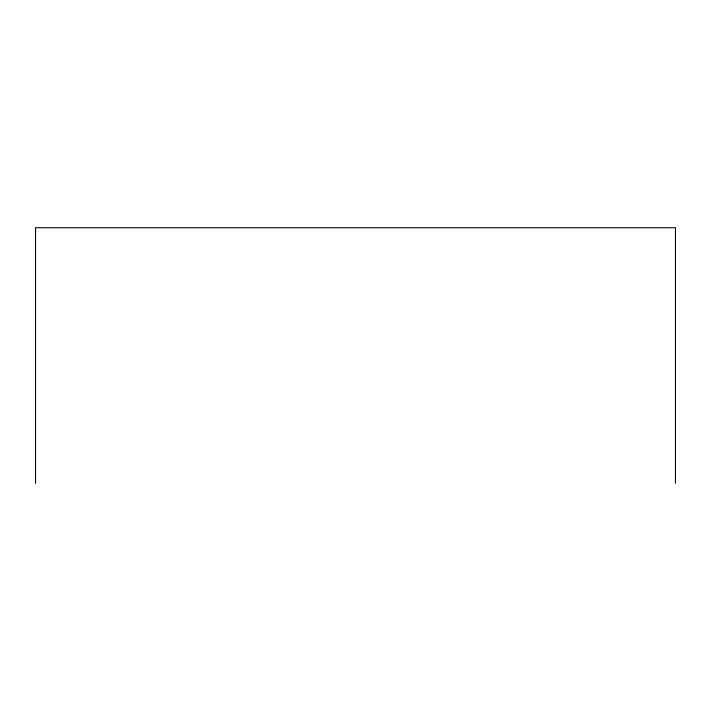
<?xml version="1.0" encoding="UTF-8"?>
<svg xmlns="http://www.w3.org/2000/svg" width="711" height="711" viewBox="0 0 711 711"><rect width="100%" height="100%" fill="white"/><g stroke="black" fill="none" stroke-linecap="round" stroke-linejoin="round"><path stroke-width="1.07" d="M675.45 483.267L675.45 227.733L35.55 227.733L35.55 483.267"/></g></svg>
